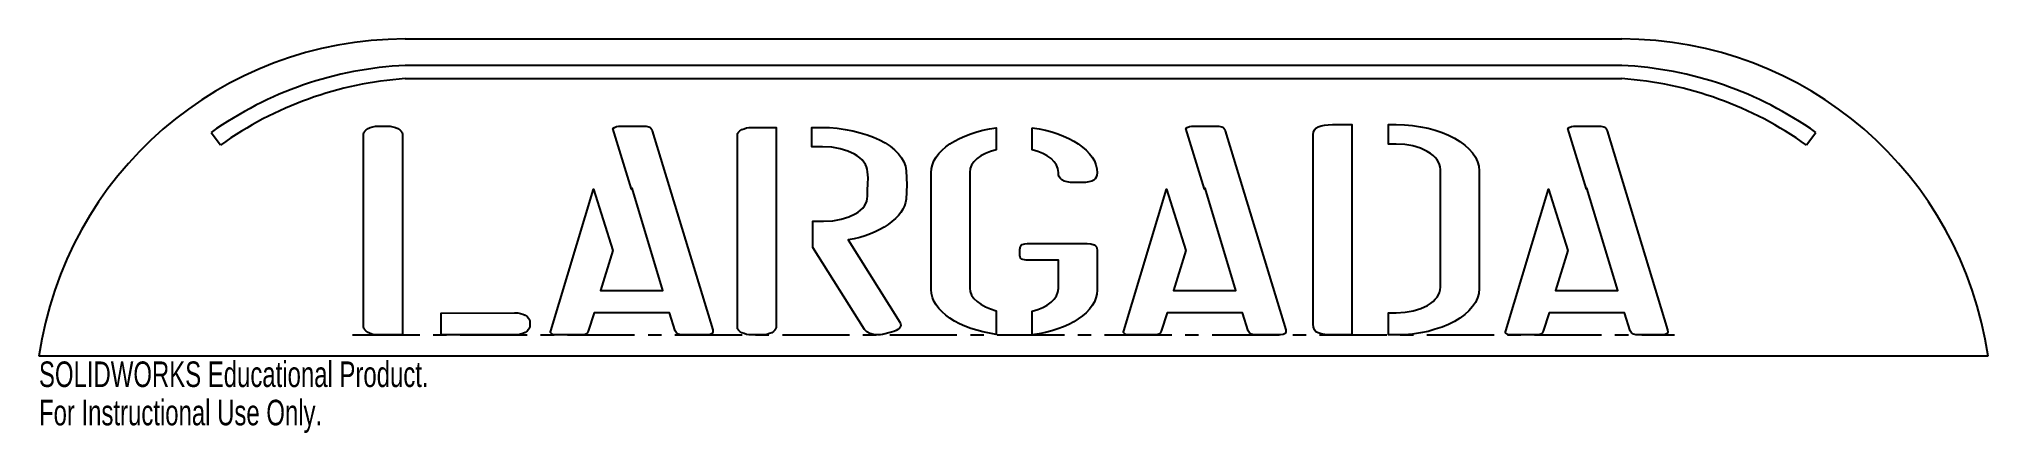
# Model space of a CAD drawing. Header units: millimetres. Extents: x -184 to 184, y -45 to 30.
import ezdxf

# ---------------------------------------------------------------- set-up
doc = ezdxf.new("R2010")
doc.units = ezdxf.units.MM
doc.linetypes.add('CENTERX2', pattern=[20.32, 12.7, -2.54, 2.54, -2.54])
doc.styles.add('SLDTEXTSTYLE0', font='TXT', dxfattribs={"width": 0.7})

msp = doc.modelspace()

# ---------------------------------------------------------------- linework, layer by layer
at = {"color": 7, "linetype": 'Continuous', "lineweight": 25}
for p, q in [((-115.03, 30), (115.03, 30)), ((115.03, 25), (-115.03, 25)), ((-115.03, 22.5), (115.03, 22.5)), ((-151.72, 12.33), (-149.96, 9.94)), ((149.96, 9.94), (151.72, 12.33)), ((184.31, -30), (-184.31, -30))]:
    msp.add_line(p, q, dxfattribs=at)
at = {"color": 7, "linetype": 'CENTERX2'}
msp.add_line((-125, -26), (125, -26), dxfattribs=at)
at = {"color": 7, "linetype": 'Continuous', "flags": 128}
for points in [[(-122.91, -24.48), (-122.91, 11.99), (-122.91, 11.99), (-122.86, 12.3), (-122.7, 12.58), (-122.44, 12.83), (-122.08, 13.07), (-121.65, 13.26), (-121.17, 13.4), (-120.66, 13.49), (-120.12, 13.52), (-120.12, 13.52), (-118.46, 13.52), (-118.46, 13.52), (-117.92, 13.49), (-117.4, 13.4), (-116.91, 13.26), (-116.46, 13.07), (-116.08, 12.83), (-115.8, 12.58), (-115.63, 12.3), (-115.58, 11.99), (-115.58, 11.99), (-115.58, -26), (-115.58, -26), (-120.12, -26), (-120.12, -26), (-120.66, -25.98), (-121.17, -25.89), (-121.65, -25.75), (-122.08, -25.55), (-122.44, -25.31), (-122.7, -25.06), (-122.86, -24.78), (-122.91, -24.48)], [(-87.5, -25.21), (-79.41, 1.6), (-79.41, 1.6), (-75.78, -10.05), (-75.78, -10.05), (-78.11, -17.62), (-78.11, -17.62), (-66.29, -17.62), (-66.29, -17.62), (-72.14, 1.77), (-72.14, 1.77), (-72.24, 1.6), (-72.24, 1.6), (-75.78, 13.07), (-75.78, 13.07), (-75.49, 13.27), (-75.1, 13.41), (-74.63, 13.5), (-74.07, 13.52), (-74.07, 13.52), (-70.22, 13.52), (-70.22, 13.52), (-69.5, 13.49), (-68.96, 13.38), (-68.75, 13.29), (-68.57, 13.12), (-68.42, 12.9), (-68.31, 12.62), (-68.31, 12.62), (-56.89, -25.04), (-56.89, -25.04), (-56.84, -25.46), (-56.99, -25.76), (-57.34, -25.94), (-57.89, -26), (-57.89, -26), (-62.34, -26), (-62.34, -26), (-62.9, -25.97), (-63.36, -25.87), (-63.71, -25.63), (-63.96, -25.2), (-63.96, -25.2), (-65.07, -21.81), (-65.07, -21.81), (-79.32, -21.81), (-79.32, -21.81), (-80.43, -25.3), (-80.43, -25.3), (-80.64, -25.66), (-80.89, -25.87), (-81.22, -25.97), (-81.74, -26), (-81.74, -26), (-86.19, -26), (-86.19, -26), (-86.56, -25.98), (-86.87, -25.95), (-87.13, -25.89), (-87.32, -25.8), (-87.46, -25.69), (-87.54, -25.56), (-87.55, -25.39), (-87.5, -25.21)], [(-52.23, 11.8), (-52.19, 12.09), (-52.03, 12.37), (-51.77, 12.62), (-51.41, 12.84), (-50.97, 13.02), (-50.5, 13.16), (-49.99, 13.24), (-49.44, 13.26), (-49.44, 13.26), (-44.91, 13.26), (-44.91, 13.26), (-44.91, -24.54), (-44.91, -24.54), (-44.95, -24.83), (-45.11, -25.11), (-45.37, -25.35), (-45.73, -25.58), (-46.16, -25.76), (-46.63, -25.89), (-47.15, -25.98), (-47.69, -26), (-47.69, -26), (-49.44, -26), (-49.44, -26), (-49.99, -25.98), (-50.5, -25.89), (-50.97, -25.76), (-51.41, -25.58), (-51.77, -25.35), (-52.03, -25.11), (-52.19, -24.83), (-52.23, -24.54), (-52.23, -24.54), (-52.23, 11.8)], [(-35.93, -4.49), (-34.19, -4.4), (-32.6, -4.12), (-31.17, -3.68), (-29.92, -3.11), (-29.38, -2.77), (-28.91, -2.4), (-28.51, -2.01), (-28.19, -1.58), (-27.95, -1.14), (-27.77, -0.68), (-27.66, -0.23), (-27.63, 0.25), (-27.63, 0.25), (-27.61, 1.42), (-27.53, 2.56), (-27.5, 3.7), (-27.63, 4.87), (-27.63, 4.87), (-27.67, 5.34), (-27.79, 5.8), (-28, 6.25), (-28.28, 6.69), (-28.64, 7.12), (-29.06, 7.51), (-29.55, 7.88), (-30.1, 8.22), (-31.35, 8.8), (-32.78, 9.23), (-34.37, 9.51), (-36.11, 9.6), (-36.11, 9.6), (-38.13, 9.6), (-38.13, 9.6), (-38.13, 13.26), (-38.13, 13.26), (-36.32, 13.26), (-36.32, 13.26), (-34.81, 13.22), (-33.32, 13.1), (-31.86, 12.9), (-30.41, 12.62), (-29.01, 12.27), (-27.7, 11.86), (-26.48, 11.41), (-25.34, 10.89), (-24.29, 10.32), (-23.35, 9.7), (-22.51, 9.02), (-21.77, 8.29), (-21.17, 7.52), (-20.72, 6.73), (-20.43, 5.91), (-20.3, 5.06), (-20.3, 5.06), (-20.2, 2.38), (-20.3, -0.3), (-20.3, -0.3), (-20.4, -0.94), (-20.6, -1.57), (-20.9, -2.2), (-21.3, -2.82), (-21.78, -3.42), (-22.34, -4), (-22.98, -4.54), (-23.68, -5.08), (-24.45, -5.58), (-25.27, -6.04), (-26.14, -6.48), (-27.07, -6.89), (-28.04, -7.25), (-29.07, -7.55), (-30.15, -7.81), (-31.29, -8), (-31.29, -8), (-21.5, -23.58), (-21.5, -23.58), (-21.35, -23.88), (-21.32, -24.17), (-21.4, -24.45), (-21.59, -24.72), (-21.87, -24.97), (-22.21, -25.17), (-22.62, -25.35), (-23.08, -25.48), (-23.08, -25.48), (-24.78, -25.93), (-24.78, -25.93), (-25.14, -25.98), (-25.67, -26), (-25.67, -26), (-26.49, -25.93), (-27.18, -25.75), (-27.74, -25.43), (-28.15, -24.99), (-28.15, -24.99), (-37.95, -9.44), (-37.95, -9.44), (-37.95, -4.49), (-37.95, -4.49), (-35.93, -4.49)], [(-15.59, -17.4), (-15.59, 4.7), (-15.59, 4.7), (-15.53, 5.46), (-15.35, 6.19), (-15.06, 6.92), (-14.65, 7.63), (-14.13, 8.32), (-13.52, 8.98), (-12.82, 9.58), (-12.03, 10.15), (-11.16, 10.69), (-10.21, 11.18), (-9.19, 11.63), (-8.1, 12.05), (-6.94, 12.42), (-5.77, 12.73), (-4.55, 12.98), (-3.3, 13.18), (-3.3, 13.18), (-3.3, 9.05), (-3.3, 9.05), (-4.36, 8.73), (-5.32, 8.35), (-6.16, 7.89), (-6.89, 7.36), (-7.49, 6.77), (-7.92, 6.15), (-8.18, 5.47), (-8.26, 4.76), (-8.26, 4.76), (-8.26, -17.13), (-8.26, -17.13), (-8.18, -17.81), (-7.92, -18.47), (-7.49, -19.09), (-6.89, -19.67), (-6.16, -20.2), (-5.32, -20.67), (-4.36, -21.08), (-3.3, -21.42), (-3.3, -21.42), (-3.3, -25.89), (-3.3, -25.89), (-4.55, -25.69), (-5.77, -25.44), (-6.94, -25.12), (-8.1, -24.76), (-9.19, -24.34), (-10.21, -23.88), (-11.16, -23.37), (-12.03, -22.83), (-12.82, -22.25), (-13.52, -21.64), (-14.13, -21), (-14.65, -20.32), (-15.06, -19.62), (-15.35, -18.9), (-15.53, -18.16), (-15.59, -17.4)], [(3.53, 13.18), (4.83, 12.98), (6.06, 12.73), (7.25, 12.42), (8.38, 12.05), (9.45, 11.63), (10.45, 11.18), (11.39, 10.67), (12.26, 10.13), (13.06, 9.55), (13.76, 8.94), (14.36, 8.29), (14.88, 7.61), (15.29, 6.91), (15.58, 6.19), (15.76, 5.45), (15.82, 4.7), (15.82, 4.7), (15.78, 4.23), (15.66, 3.83), (15.47, 3.51), (15.19, 3.26), (14.81, 3.07), (14.27, 2.94), (13.6, 2.86), (12.79, 2.83), (12.79, 2.83), (11.63, 2.83), (11.63, 2.83), (10.81, 2.87), (10.13, 2.96), (9.58, 3.1), (9.17, 3.32), (8.88, 3.59), (8.66, 3.92), (8.53, 4.31), (8.49, 4.76), (8.49, 4.76), (8.41, 5.47), (8.15, 6.15), (7.72, 6.77), (7.13, 7.36), (6.39, 7.89), (5.55, 8.35), (4.59, 8.73), (3.53, 9.05), (3.53, 9.05), (3.53, 13.18)], [(20.86, -25.21), (28.95, 1.6), (28.95, 1.6), (32.58, -10.05), (32.58, -10.05), (30.26, -17.62), (30.26, -17.62), (42.08, -17.62), (42.08, -17.62), (36.22, 1.77), (36.22, 1.77), (36.12, 1.6), (36.12, 1.6), (32.58, 13.07), (32.58, 13.07), (32.87, 13.27), (33.27, 13.41), (33.73, 13.5), (34.3, 13.52), (34.3, 13.52), (38.14, 13.52), (38.14, 13.52), (38.86, 13.49), (39.4, 13.38), (39.61, 13.29), (39.79, 13.12), (39.94, 12.9), (40.06, 12.62), (40.06, 12.62), (51.48, -25.04), (51.48, -25.04), (51.52, -25.46), (51.38, -25.76), (51.03, -25.94), (50.47, -26), (50.47, -26), (46.02, -26), (46.02, -26), (45.46, -25.97), (45.01, -25.87), (44.65, -25.63), (44.4, -25.2), (44.4, -25.2), (43.3, -21.81), (43.3, -21.81), (29.05, -21.81), (29.05, -21.81), (27.93, -25.3), (27.93, -25.3), (27.72, -25.66), (27.48, -25.87), (27.14, -25.97), (26.63, -26), (26.63, -26), (22.18, -26), (22.18, -26), (21.8, -25.98), (21.49, -25.95), (21.24, -25.89), (21.04, -25.8), (20.9, -25.69), (20.83, -25.56), (20.81, -25.39), (20.86, -25.21)], [(56.65, -23.95), (56.65, 11.9), (56.65, 11.9), (56.72, 12.38), (56.9, 12.79), (57.21, 13.11), (57.63, 13.36), (58.17, 13.55), (58.81, 13.68), (59.54, 13.76), (60.37, 13.79), (60.37, 13.79), (63.98, 13.79), (63.98, 13.79), (63.98, -26), (63.98, -26), (60.78, -26), (60.78, -26), (59.78, -25.98), (58.91, -25.91), (58.2, -25.8), (57.63, -25.63), (57.21, -25.39), (56.9, -25.03), (56.72, -24.54), (56.65, -23.95)], [(72.35, 13.79), (73.94, 13.74), (75.48, 13.61), (76.97, 13.4), (78.41, 13.1), (79.78, 12.73), (81.09, 12.29), (82.29, 11.79), (83.42, 11.23), (84.44, 10.6), (85.36, 9.93), (86.14, 9.21), (86.82, 8.44), (87.37, 7.63), (87.75, 6.78), (87.99, 5.92), (88.06, 5.02), (88.06, 5.02), (88.06, -17.23), (88.06, -17.23), (87.99, -18.13), (87.75, -19), (87.37, -19.84), (86.82, -20.65), (86.14, -21.42), (85.36, -22.15), (84.44, -22.82), (83.42, -23.44), (82.29, -24), (81.09, -24.5), (79.78, -24.94), (78.41, -25.32), (76.97, -25.62), (75.48, -25.83), (73.94, -25.96), (72.35, -26), (72.35, -26), (70.93, -26), (70.93, -26), (70.93, -21.81), (70.93, -21.81), (72.35, -21.81), (72.35, -21.81), (74.05, -21.72), (75.61, -21.46), (77.03, -21.02), (78.3, -20.41), (78.88, -20.05), (79.37, -19.66), (79.78, -19.26), (80.13, -18.84), (80.39, -18.4), (80.58, -17.94), (80.69, -17.47), (80.73, -16.98), (80.73, -16.98), (80.73, 5.29), (80.73, 5.29), (80.69, 5.78), (80.58, 6.25), (80.38, 6.71), (80.11, 7.15), (79.77, 7.57), (79.34, 7.96), (78.84, 8.35), (78.26, 8.71), (76.96, 9.33), (75.55, 9.77), (74.01, 10.03), (72.35, 10.12), (72.35, 10.12), (70.93, 10.12), (70.93, 10.12), (70.93, 13.79), (70.93, 13.79), (72.35, 13.79)], [(93.1, -25.21), (101.19, 1.6), (101.19, 1.6), (104.82, -10.05), (104.82, -10.05), (102.5, -17.62), (102.5, -17.62), (114.32, -17.62), (114.32, -17.62), (108.46, 1.77), (108.46, 1.77), (108.36, 1.6), (108.36, 1.6), (104.82, 13.07), (104.82, 13.07), (105.12, 13.27), (105.51, 13.41), (105.98, 13.5), (106.54, 13.52), (106.54, 13.52), (110.38, 13.52), (110.38, 13.52), (111.1, 13.49), (111.64, 13.38), (111.86, 13.29), (112.04, 13.12), (112.18, 12.9), (112.3, 12.62), (112.3, 12.62), (123.72, -25.04), (123.72, -25.04), (123.77, -25.46), (123.62, -25.76), (123.27, -25.94), (122.71, -26), (122.71, -26), (118.26, -26), (118.26, -26), (117.71, -25.97), (117.25, -25.87), (116.9, -25.63), (116.64, -25.2), (116.64, -25.2), (115.54, -21.81), (115.54, -21.81), (101.29, -21.81), (101.29, -21.81), (100.18, -25.3), (100.18, -25.3), (99.96, -25.66), (99.72, -25.87), (99.38, -25.97), (98.87, -26), (98.87, -26), (94.42, -26), (94.42, -26), (94.04, -25.98), (93.73, -25.95), (93.48, -25.89), (93.28, -25.8), (93.14, -25.69), (93.07, -25.56), (93.05, -25.39), (93.1, -25.21)], [(3.13, -8.72), (12.99, -8.72), (12.99, -8.72), (13.22, -8.72), (13.46, -8.72), (13.72, -8.72), (13.94, -8.72), (13.94, -8.72), (14.63, -8.78), (15.24, -8.96), (15.49, -9.11), (15.67, -9.32), (15.79, -9.61), (15.82, -9.96), (15.82, -9.96), (15.82, -17.52), (15.82, -17.52), (15.76, -18.28), (15.58, -19.01), (15.29, -19.75), (14.88, -20.46), (14.36, -21.15), (13.76, -21.8), (13.06, -22.41), (12.26, -22.98), (11.39, -23.51), (10.45, -24), (9.45, -24.45), (8.38, -24.87), (7.25, -25.24), (6.06, -25.55), (4.83, -25.8), (3.53, -26), (3.53, -26), (3.53, -21.53), (3.53, -21.53), (4.59, -21.21), (5.55, -20.82), (6.39, -20.36), (7.13, -19.82), (7.72, -19.22), (8.15, -18.59), (8.41, -17.93), (8.49, -17.24), (8.49, -17.24), (8.49, -11.87), (8.49, -11.87), (3.23, -11.87), (3.23, -11.87), (2.41, -11.83), (1.77, -11.73), (1.52, -11.64), (1.35, -11.48), (1.24, -11.26), (1.21, -10.97), (1.21, -10.97), (1.21, -9.82), (1.21, -9.82), (1.24, -9.49), (1.33, -9.23), (1.47, -9.04), (1.66, -8.91), (2.14, -8.77), (2.63, -8.72), (2.63, -8.72), (3.13, -8.72)], [(-108.25, -26), (-108.25, -21.87), (-108.25, -21.87), (-94.3, -21.81), (-94.3, -21.81), (-93.76, -21.84), (-93.26, -21.93), (-92.79, -22.08), (-92.35, -22.29), (-91.97, -22.54), (-91.71, -22.81), (-91.55, -23.1), (-91.5, -23.42), (-91.5, -23.42), (-91.5, -24.39), (-91.5, -24.39), (-91.55, -24.71), (-91.71, -25), (-91.97, -25.27), (-92.35, -25.53), (-92.79, -25.73), (-93.26, -25.88), (-93.76, -25.97), (-94.3, -26), (-94.3, -26), (-108.25, -26)]]:
    msp.add_lwpolyline(points, dxfattribs=at)
at = {"color": 7, "linetype": 'Continuous', "lineweight": 25}
for centre, radius, start, end in [((-115.03, -40), 70, 90, 171.7868), ((115.03, -40), 70, 8.2132, 90), ((-111.8, -43.82), 68.89, 92.6863, 125.4133), ((-110.21, -45.75), 68.42, 94.0377, 125.5212), ((111.8, -43.82), 68.89, 54.5867, 87.3137), ((110.21, -45.75), 68.42, 54.4788, 85.9623)]:
    msp.add_arc(centre, radius, start, end, dxfattribs=at)

# ---------------------------------------------------------------- texts
at = {"color": 7, "linetype": 'Continuous', "char_height": 4.8336, "attachment_point": 1, "style": 'SLDTEXTSTYLE0'}
for s, insert in [('SOLIDWORKS Educational Product.', (-184.31, -31.02)), ('For Instructional Use Only.', (-184.31, -38.27))]:
    msp.add_mtext(s, dxfattribs=dict(at, insert=insert))

doc.saveas('drawing.dxf')
